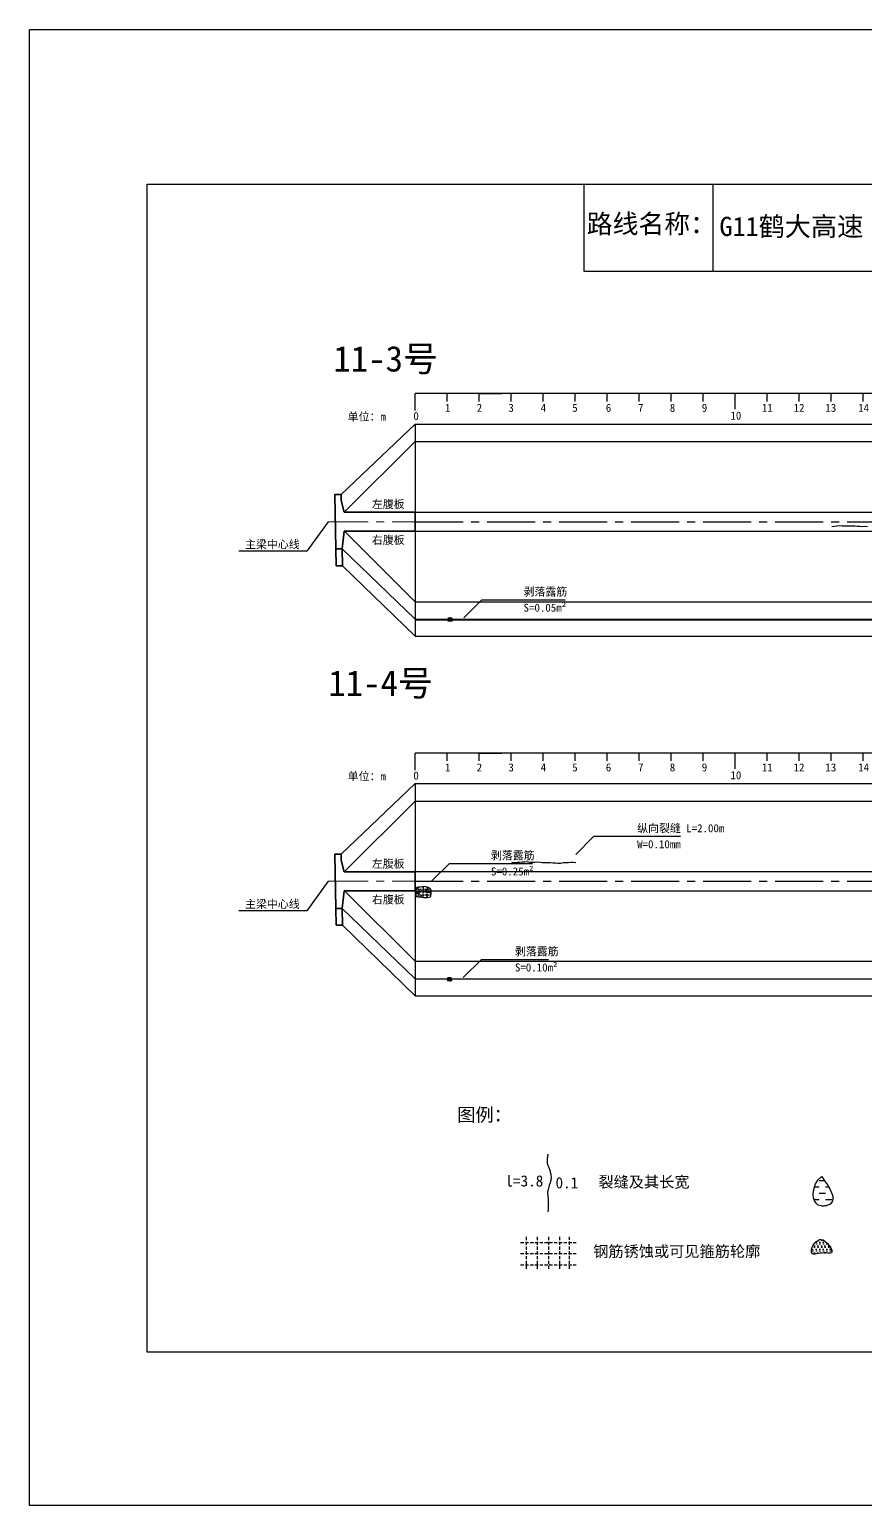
# Model space of a CAD drawing. Header units: millimetres. Extents: x -37 to 615, y -48 to 413.
# Drawn here: x -36.8 to 224.5, y -47.9 to 413.2 of the extents above; entities that cross this region are included whole.
import ezdxf

# ---------------------------------------------------------------- set-up
doc = ezdxf.new("R2010")
doc.units = ezdxf.units.MM
for name, pattern in [('CENTER', [2, 1.25, -0.25, 0.25, -0.25]), ('CENTER2', [1.125, 0.75, -0.125, 0.125, -0.125]), ('DASHED', [0.75, 0.5, -0.25])]:
    doc.linetypes.add(name, pattern=pattern)
for name, color, linetype in [('加固措施', 7, 'Continuous'), ('图层1', 7, 'Continuous'), ('病害', 5, 'Continuous'), ('轮廓', 3, 'Continuous')]:
    doc.layers.add(name, color=color, linetype=linetype)
doc.layers.add('虚线', color=7, linetype='Continuous', lineweight=30)
doc.styles.get("Standard").update_dxf_attribs({"font": ''})
doc.styles.add('汉字', font='')
doc.styles.get('Standard').set_extended_font_data('SimSun')
doc.styles.get('汉字').set_extended_font_data('SimSun')
pattern_1 = [(0, (-3997.7199, -288.9294), (0.55266586, 1.10533173), [0, -1.10533173])]
pattern_2 = [(0, (-6886.571, -700.7115), (0.55266586, 1.10533173), [0, -1.10533173])]
pattern_3 = [(0, (-3576.1421, -199.0757), (1.9895971, 1.9895971), [1.9895971, -1.9895971])]

# ---------------------------------------------------------------- blocks, each defined once
blk = doc.blocks.new('chi')
at = {"color": 0}
for p, q in [((1147.409, -3079.329), (1147.409, -3078.8)), ((1187.409, -3078.8), (1147.409, -3078.8)), ((1148.409, -3079.041), (1148.409, -3078.8)), ((1149.409, -3079.041), (1149.409, -3078.8)), ((1149.409, -3078.8), (1150.109, -3078.8)), ((1150.409, -3079.041), (1150.409, -3078.8)), ((1151.409, -3079.041), (1151.409, -3078.8)), ((1152.409, -3079.041), (1152.409, -3078.8)), ((1153.409, -3079.041), (1153.409, -3078.8)), ((1154.409, -3079.041), (1154.409, -3078.8)), ((1155.409, -3079.041), (1155.409, -3078.8)), ((1156.409, -3079.041), (1156.409, -3078.8)), ((1157.409, -3079.283), (1157.409, -3078.8)), ((1158.409, -3079.041), (1158.409, -3078.8)), ((1159.409, -3079.041), (1159.409, -3078.8)), ((1160.409, -3079.041), (1160.409, -3078.8)), ((1161.409, -3079.041), (1161.409, -3078.8)), ((1162.409, -3079.041), (1162.409, -3078.8)), ((1163.409, -3079.041), (1163.409, -3078.8)), ((1164.409, -3079.041), (1164.409, -3078.8)), ((1165.409, -3079.041), (1165.409, -3078.8)), ((1166.409, -3079.041), (1166.409, -3078.8)), ((1167.409, -3079.283), (1167.409, -3078.8)), ((1168.409, -3079.041), (1168.409, -3078.8)), ((1169.409, -3079.041), (1169.409, -3078.8)), ((1170.409, -3079.041), (1170.409, -3078.8)), ((1171.409, -3079.041), (1171.409, -3078.8)), ((1172.409, -3079.041), (1172.409, -3078.8)), ((1173.409, -3079.041), (1173.409, -3078.8)), ((1174.409, -3079.041), (1174.409, -3078.8)), ((1175.409, -3079.041), (1175.409, -3078.8)), ((1176.409, -3079.041), (1176.409, -3078.8)), ((1177.409, -3079.283), (1177.409, -3078.8)), ((1178.409, -3079.041), (1178.409, -3078.8)), ((1179.409, -3079.041), (1179.409, -3078.8)), ((1180.409, -3079.041), (1180.409, -3078.8)), ((1181.409, -3079.041), (1181.409, -3078.8)), ((1182.409, -3079.041), (1182.409, -3078.8)), ((1183.409, -3079.041), (1183.409, -3078.8)), ((1184.409, -3079.041), (1184.409, -3078.8)), ((1185.409, -3079.041), (1185.409, -3078.8)), ((1186.409, -3079.041), (1186.409, -3078.8)), ((1187.409, -3079.283), (1187.409, -3078.8))]:
    blk.add_line(p, q, dxfattribs=at)
for s, p in [('1', (1148.339, -3079.368)), ('2', (1149.328, -3079.368)), ('3', (1150.319, -3079.368)), ('4', (1151.329, -3079.368)), ('5', (1152.313, -3079.368)), ('6', (1153.363, -3079.368)), ('7', (1154.37, -3079.368)), ('8', (1155.363, -3079.368)), ('9', (1156.363, -3079.368)), ('11', (1158.242, -3079.368)), ('12', (1159.233, -3079.368)), ('13', (1160.227, -3079.368)), ('14', (1161.252, -3079.368)), ('15', (1162.233, -3079.368)), ('16', (1163.223, -3079.368)), ('17', (1164.224, -3079.368)), ('18', (1165.232, -3079.368)), ('19', (1166.238, -3079.368)), ('21', (1168.24, -3079.368)), ('22', (1169.264, -3079.368)), ('23', (1170.247, -3079.368)), ('24', (1171.24, -3079.368)), ('25', (1172.271, -3079.368)), ('26', (1173.258, -3079.368)), ('27', (1174.261, -3079.368)), ('28', (1175.236, -3079.368)), ('29', (1176.24, -3079.368)), ('31', (1178.261, -3079.368)), ('32', (1179.256, -3079.368)), ('33', (1180.243, -3079.368)), ('34', (1181.251, -3079.368)), ('35', (1182.269, -3079.368)), ('36', (1183.256, -3079.368)), ('37', (1184.269, -3079.368)), ('38', (1185.251, -3079.368)), ('39', (1186.242, -3079.368)), ('0', (1147.349, -3079.623)), ('10', (1157.259, -3079.613)), ('20', (1167.294, -3079.617)), ('30', (1177.262, -3079.613)), ('40', (1187.216, -3079.613))]:
    blk.add_text(s, height=0.25).set_placement(p)

msp = doc.modelspace()

# ---------------------------------------------------------------- hatches: boundary and pattern name
at = {"layer": '加固措施', "lineweight": -2}
h = msp.add_hatch(dxfattribs=at)
h.set_pattern_fill('DASH', color=256, scale=0.626645)
h.set_pattern_definition(pattern_3)
edge = h.paths.add_edge_path()
edge.add_spline(control_points=[(210.85, 54.88), (210.36, 54.45), (208.03, 52.39), (207.41, 44.9), (216.74, 46.23), (213.29, 51.3), (210.85, 54.88)], knot_values=[0, 0, 0, 0, 3.237042, 15.187225, 21.182779, 35.601669, 35.601669, 35.601669, 35.601669], degree=3, periodic=0)
h = msp.add_hatch(dxfattribs=at)
h.set_pattern_fill('DASH', color=256, scale=0.626645)
h.set_pattern_definition(pattern_3)
edge = h.paths.add_edge_path()
edge.add_spline(control_points=[(210.85, 54.88), (210.36, 54.45), (208.03, 52.39), (207.41, 44.9), (216.74, 46.23), (213.29, 51.3), (210.85, 54.88)], knot_values=[0, 0, 0, 0, 3.237042, 15.187225, 21.182779, 35.601669, 35.601669, 35.601669, 35.601669], degree=3, periodic=0)
h = msp.add_hatch(dxfattribs=at)
h.set_pattern_fill('DOTS', scale=0.696272)
h.set_pattern_definition(pattern_1)
edge = h.paths.add_edge_path()
edge.add_spline(control_points=[(210.19, 35.22), (209.15, 34.51), (207.68, 33.49), (207.52, 29.75), (211, 31.47), (215.72, 30.12), (212.21, 35.3), (210.31, 35.22), (210.19, 35.22)], knot_values=[0, 0, 0, 0, 5.205471, 7.397577, 12.944796, 16.169923, 23.88441, 24.400432, 24.400432, 24.400432, 24.400432], degree=3, periodic=0)
h = msp.add_hatch(dxfattribs=at)
h.set_pattern_fill('DOTS', scale=0.696272)
h.set_pattern_definition(pattern_1)
edge = h.paths.add_edge_path()
edge.add_spline(control_points=[(210.19, 35.22), (209.15, 34.51), (207.68, 33.49), (207.52, 29.75), (211, 31.47), (215.72, 30.12), (212.21, 35.3), (210.31, 35.22), (210.19, 35.22)], knot_values=[0, 0, 0, 0, 5.205471, 7.397577, 12.944796, 16.169923, 23.88441, 24.400432, 24.400432, 24.400432, 24.400432], degree=3, periodic=0)
at = {"layer": '病害', "lineweight": -2}
h = msp.add_hatch(dxfattribs=at)
h.set_pattern_fill('DOTS', color=4, scale=0.696272, style=0)
h.set_pattern_definition(pattern_2)
edge = h.paths.add_edge_path()
edge.add_spline(control_points=[(210.19, 35.22), (209.15, 34.51), (207.68, 33.49), (207.52, 29.75), (211, 31.47), (215.72, 30.12), (212.21, 35.3), (210.31, 35.22), (210.19, 35.22)], knot_values=[0, 0, 0, 0, 1.041094, 1.479515, 2.588959, 3.233985, 4.776882, 4.880086, 4.880086, 4.880086, 4.880086], degree=3, periodic=0)
h = msp.add_hatch(dxfattribs=at)
h.set_pattern_fill('DOTS', color=4, scale=0.696272, style=0)
h.set_pattern_definition(pattern_2)
edge = h.paths.add_edge_path()
edge.add_spline(control_points=[(210.19, 35.22), (209.15, 34.51), (207.68, 33.49), (207.52, 29.75), (211, 31.47), (215.72, 30.12), (212.21, 35.3), (210.31, 35.22), (210.19, 35.22)], knot_values=[0, 0, 0, 0, 1.041094, 1.479515, 2.588959, 3.233985, 4.776882, 4.880086, 4.880086, 4.880086, 4.880086], degree=3, periodic=0)

# ---------------------------------------------------------------- linework, layer by layer
at = {"color": 0, "linetype": 'ByBlock'}
for p, q in [((0, 364.85), (529.17, 364.85)), ((0, 0), (0, 364.85)), ((136.5, 364.85), (136.5, 337.72)), ((136.5, 337.72), (529.17, 337.72)), ((529.17, 0), (0, 0))]:
    msp.add_line(p, q, dxfattribs=at)
at = {"color": 0}
for p, q in [((60.65, 267.93), (83.82, 289.93)), ((83.82, 289.93), (83.82, 223.68)), ((83.82, 289.93), (483.82, 289.93)), ((61.57, 262.43), (83.82, 284.43)), ((56.57, 259.43), (49.96, 250.17)), ((83.82, 262.43), (483.82, 262.43)), ((61.64, 256.43), (83.82, 234.43)), ((83.82, 256.43), (483.82, 256.43)), ((49.96, 250.17), (28.63, 250.17)), ((60.99, 250.93), (83.82, 228.93)), ((61.09, 245.68), (83.82, 223.68)), ((83.82, 234.43), (483.82, 234.43)), ((83.82, 228.93), (483.82, 228.93)), ((83.82, 228.81), (483.82, 228.81)), ((83.82, 223.68), (483.82, 223.68)), ((60.65, 155.59), (83.82, 177.59)), ((83.82, 177.59), (83.82, 111.34)), ((83.82, 177.59), (483.82, 177.59)), ((61.57, 150.08), (83.82, 172.09)), ((83.82, 172.09), (483.82, 172.09)), ((83.82, 150.09), (483.82, 150.09)), ((56.57, 147.09), (49.96, 137.83)), ((61.64, 144.09), (83.82, 122.09)), ((83.82, 144.09), (483.82, 144.09)), ((60.99, 138.59), (83.82, 116.59)), ((49.96, 137.83), (28.63, 137.83)), ((61.09, 133.34), (83.82, 111.34)), ((83.82, 122.09), (483.82, 122.09)), ((83.82, 116.59), (483.82, 116.59)), ((83.82, 111.34), (483.82, 111.34))]:
    msp.add_line(p, q, dxfattribs=at)
msp.add_line((83.82, 284.43), (483.82, 284.43))
at = {"color": 1, "linetype": 'CENTER2', "ltscale": 20}
for p, q in [((83.82, 259.43), (483.82, 259.43)), ((83.82, 147.09), (483.82, 147.09))]:
    msp.add_line(p, q, dxfattribs=at)
at = {"color": 1, "linetype": 'DASHED'}
for p, q in [((94, 229.15), (95.43, 229.15)), ((94, 228.9), (95.43, 228.9)), ((94, 228.65), (95.43, 228.65)), ((94.36, 228.4), (94.36, 229.4)), ((94.72, 228.4), (94.72, 229.4)), ((95.08, 228.4), (95.08, 229.4)), ((83.8, 144.62), (88.8, 144.62)), ((83.8, 143.74), (88.8, 143.74)), ((85.05, 142), (85.05, 145.49)), ((86.3, 142), (86.3, 145.49)), ((87.55, 142), (87.55, 145.49)), ((83.8, 142.87), (88.8, 142.87)), ((93.8, 116.75), (95.23, 116.75)), ((93.8, 116.5), (95.23, 116.5)), ((93.8, 116.25), (95.23, 116.25)), ((94.16, 116), (94.16, 117)), ((94.52, 116), (94.52, 117)), ((94.88, 116), (94.88, 117))]:
    msp.add_line(p, q, dxfattribs=at)
at = {"color": 7}
for p, q in [((94, 228.81), (94.42, 228.8)), ((94.14, 229.29), (94.4, 229.07)), ((94.47, 228.44), (94.61, 228.62)), ((94.7, 229.37), (94.69, 229.07)), ((95.16, 229.29), (94.96, 229.03)), ((95.11, 228.4), (95, 228.62)), ((95.43, 228.78), (95.05, 228.84)), ((83.8, 143.41), (85.27, 143.39)), ((84.27, 145.11), (85.18, 144.32)), ((86.25, 145.39), (86.21, 144.32)), ((87.86, 145.11), (87.14, 144.18)), ((88.8, 143.32), (87.46, 143.53)), ((85.45, 142.14), (85.93, 142.78)), ((87.67, 142), (87.28, 142.78)), ((93.8, 116.41), (94.22, 116.4)), ((93.94, 116.89), (94.2, 116.67)), ((94.27, 116.04), (94.41, 116.22)), ((94.5, 116.97), (94.49, 116.67)), ((94.96, 116.89), (94.76, 116.63)), ((94.91, 116), (94.8, 116.22)), ((95.23, 116.38), (94.85, 116.44))]:
    msp.add_line(p, q, dxfattribs=at)
at = {"color": 1, "linetype": 'DASHED', "ltscale": 2}
for p, q in [((116.71, 34.25), (134.11, 34.25)), ((116.71, 34.25), (134.11, 34.25)), ((118.45, 35.99), (118.45, 25.55)), ((118.45, 35.99), (118.45, 25.55)), ((121.93, 35.99), (121.93, 25.55)), ((121.93, 35.99), (121.93, 25.55)), ((125.41, 35.99), (125.41, 25.55)), ((125.41, 35.99), (125.41, 25.55)), ((128.89, 35.99), (128.89, 25.55)), ((128.89, 35.99), (128.89, 25.55)), ((131.87, 36.02), (131.87, 25.57)), ((131.87, 36.02), (131.87, 25.57)), ((116.71, 30.77), (134.11, 30.77)), ((116.71, 30.77), (134.11, 30.77)), ((116.71, 27.29), (134.11, 27.29)), ((116.71, 27.29), (134.11, 27.29))]:
    msp.add_line(p, q, dxfattribs=at)
at = {"color": 3, "linetype": 'ByBlock'}
msp.add_lwpolyline([(-36.77, 413.19), (615.38, 413.19), (615.38, -47.93), (-36.77, -47.93)], close=True, dxfattribs=at)
at = {"color": 7}
for points in [[(214, 257.96), (214.8, 258), (215.6, 258.09), (216.4, 258.21), (217.2, 258.13), (218, 258.08), (218.8, 258.16), (219.6, 258.11), (220.4, 258.14), (221.2, 258.11), (222, 258.06), (222.8, 258), (223.6, 257.93), (224.4, 257.99), (225.2, 257.93)], [(99, 229.4), (104.66, 235.06), (130.66, 235.06)], [(94.81, 229.37), (94.6, 229.37), (94.38, 229.32), (94.14, 229.29), (94, 229.08), (94, 228.81), (94.03, 228.48), (94.19, 228.48), (94.76, 228.4), (95.11, 228.4), (95.33, 228.45), (95.41, 228.51), (95.43, 228.78), (95.43, 229.02), (95.33, 229.21), (95.16, 229.29), (95.03, 229.32), (94.81, 229.4)], [(134, 155.5), (139.66, 161.16), (166.66, 161.16)], [(88.8, 147), (94.46, 152.66), (120.46, 152.66)], [(114, 153.05), (114.8, 152.97), (115.6, 153.06), (116.4, 153.03), (117.2, 153.13), (118, 153.13), (118.8, 153.24), (119.6, 153.05), (120.4, 153.1), (121.2, 153.09), (122, 153.16), (122.8, 153.1), (123.6, 152.91), (124.4, 152.99), (125.2, 152.93), (126, 152.98), (126.8, 152.84), (127.6, 152.83), (128.4, 152.79), (129.2, 152.78), (130, 152.95), (130.8, 152.9), (131.6, 152.97), (132.4, 153.01), (133.2, 153.04), (134, 153)], [(86.63, 145.39), (85.88, 145.39), (85.12, 145.2), (84.27, 145.11), (83.8, 144.36), (83.8, 143.41), (83.89, 142.28), (84.46, 142.28), (86.44, 142), (87.67, 142), (88.42, 142.19), (88.71, 142.38), (88.8, 143.32), (88.8, 144.17), (88.42, 144.83), (87.86, 145.11), (87.38, 145.2), (86.63, 145.49)], [(98.8, 117), (104.46, 122.66), (125.46, 122.66)], [(94.61, 116.97), (94.4, 116.97), (94.18, 116.92), (93.94, 116.89), (93.8, 116.68), (93.8, 116.41), (93.83, 116.08), (93.99, 116.08), (94.56, 116), (94.91, 116), (95.13, 116.05), (95.21, 116.11), (95.23, 116.38), (95.23, 116.62), (95.13, 116.81), (94.96, 116.89), (94.83, 116.92), (94.61, 117)]]:
    msp.add_lwpolyline(points, dxfattribs=at)
at = {"lineweight": -2}
msp.add_open_spline([(210.19, 35.22), (209.15, 34.51), (207.68, 33.49), (207.52, 29.75), (211, 31.47), (215.72, 30.12), (212.21, 35.3), (210.31, 35.22), (210.19, 35.22)], degree=3, knots=[0, 0, 0, 0, 3.624423, 5.150725, 9.013098, 11.258664, 16.630045, 16.989336, 16.989336, 16.989336, 16.989336], dxfattribs=at)
msp.add_open_spline([(210.19, 35.22), (209.15, 34.51), (207.68, 33.49), (207.52, 29.75), (211, 31.47), (215.72, 30.12), (212.21, 35.3), (210.31, 35.22), (210.19, 35.22)], degree=3, knots=[0, 0, 0, 0, 3.624423, 5.150725, 9.013098, 11.258664, 16.630045, 16.989336, 16.989336, 16.989336, 16.989336], dxfattribs=at)
at = {"layer": '加固措施', "lineweight": -2}
msp.add_open_spline([(210.85, 54.88), (210.36, 54.45), (208.03, 52.39), (207.41, 44.9), (216.74, 46.23), (213.29, 51.3), (210.85, 54.88)], degree=3, knots=[0, 0, 0, 0, 2.028466, 9.51698, 13.274057, 22.309569, 22.309569, 22.309569, 22.309569], dxfattribs=at)
msp.add_open_spline([(210.85, 54.88), (210.36, 54.45), (208.03, 52.39), (207.41, 44.9), (216.74, 46.23), (213.29, 51.3), (210.85, 54.88)], degree=3, knots=[0, 0, 0, 0, 2.028466, 9.51698, 13.274057, 22.309569, 22.309569, 22.309569, 22.309569], dxfattribs=at)
at = {"layer": '图层1', "lineweight": -2}
msp.add_open_spline([(125.25, 61.82), (125.22, 61.61), (125.18, 61.39), (125.07, 60.75), (125.02, 60.35), (124.99, 59.78), (125, 59.6), (125.02, 59.31), (125.03, 59.21), (125.06, 59), (125.09, 58.89), (125.19, 58.51), (125.29, 58.21), (125.54, 57.57), (125.69, 57.22), (125.96, 56.46), (126.09, 56.04), (126.21, 55.34), (126.24, 55.06), (126.25, 54.51), (126.23, 54.25), (126.16, 53.74), (126.11, 53.5), (126, 53.03), (125.93, 52.81), (125.76, 52.25), (125.64, 51.93), (125.45, 51.33), (125.36, 51.04), (125.27, 50.66), (125.24, 50.54), (125.21, 50.32), (125.2, 50.23), (125.18, 50.03), (125.17, 49.92), (125.17, 49.54), (125.18, 49.25), (125.23, 48.62), (125.27, 48.29), (125.33, 47.7), (125.35, 47.46), (125.38, 47), (125.39, 46.78), (125.4, 46.36), (125.4, 46.16), (125.39, 45.54), (125.37, 45.14), (125.32, 44.45), (125.3, 44.15), (125.27, 43.85)], degree=3, knots=[0, 0, 0, 0, 0.93103, 0.93103, 2.904338, 2.904338, 3.933552, 3.933552, 4.598026, 4.598026, 5.2625, 5.2625, 6.799065, 6.799065, 8.335629, 8.335629, 9.872194, 9.872194, 10.744529, 10.744529, 11.616864, 11.616864, 12.4892, 12.4892, 13.361535, 13.361535, 14.755665, 14.755665, 16.149795, 16.149795, 16.835641, 16.835641, 17.410365, 17.410365, 17.98509, 17.98509, 19.45733, 19.45733, 20.929571, 20.929571, 21.910052, 21.910052, 22.722819, 22.722819, 23.535585, 23.535585, 25.161117, 25.161117, 26.428502, 26.428502, 26.428502, 26.428502], dxfattribs=at)
msp.add_open_spline([(125.25, 61.82), (125.22, 61.61), (125.18, 61.39), (125.07, 60.75), (125.02, 60.35), (124.99, 59.78), (125, 59.6), (125.02, 59.31), (125.03, 59.21), (125.06, 59), (125.09, 58.89), (125.19, 58.51), (125.29, 58.21), (125.54, 57.57), (125.69, 57.22), (125.96, 56.46), (126.09, 56.04), (126.21, 55.34), (126.24, 55.06), (126.25, 54.51), (126.23, 54.25), (126.16, 53.74), (126.11, 53.5), (126, 53.03), (125.93, 52.81), (125.76, 52.25), (125.64, 51.93), (125.45, 51.33), (125.36, 51.04), (125.27, 50.66), (125.24, 50.54), (125.21, 50.32), (125.2, 50.23), (125.18, 50.03), (125.17, 49.92), (125.17, 49.54), (125.18, 49.25), (125.23, 48.62), (125.27, 48.29), (125.33, 47.7), (125.35, 47.46), (125.38, 47), (125.39, 46.78), (125.4, 46.36), (125.4, 46.16), (125.39, 45.54), (125.37, 45.14), (125.32, 44.45), (125.3, 44.15), (125.27, 43.85)], degree=3, knots=[0, 0, 0, 0, 0.93103, 0.93103, 2.904338, 2.904338, 3.933552, 3.933552, 4.598026, 4.598026, 5.2625, 5.2625, 6.799065, 6.799065, 8.335629, 8.335629, 9.872194, 9.872194, 10.744529, 10.744529, 11.616864, 11.616864, 12.4892, 12.4892, 13.361535, 13.361535, 14.755665, 14.755665, 16.149795, 16.149795, 16.835641, 16.835641, 17.410365, 17.410365, 17.98509, 17.98509, 19.45733, 19.45733, 20.929571, 20.929571, 21.910052, 21.910052, 22.722819, 22.722819, 23.535585, 23.535585, 25.161117, 25.161117, 26.428502, 26.428502, 26.428502, 26.428502], dxfattribs=at)
at = {"layer": '病害', "color": 5}
for p, q in [((136.5, 364.85), (136.5, 337.72)), ((136.5, 337.72), (386.58, 337.72))]:
    msp.add_line(p, q, dxfattribs=at)
at = {"layer": '病害', "color": 0}
msp.add_line((176.83, 364.85), (176.83, 337.72), dxfattribs=at)
at = {"layer": '虚线', "linetype": 'CENTER', "lineweight": 18, "ltscale": 10}
for p, q in [((56.57, 259.43), (83.82, 259.43)), ((56.57, 147.09), (83.82, 147.09))]:
    msp.add_line(p, q, dxfattribs=at)
at = {"layer": '轮廓', "color": 5, "lineweight": 35}
for p, q in [((58.99, 250.93), (58.65, 267.93)), ((58.65, 267.93), (60.65, 267.93)), ((60.69, 266.05), (60.65, 267.93)), ((61.57, 262.43), (60.69, 266.05)), ((83.82, 262.43), (61.57, 262.43)), ((83.82, 256.43), (83.82, 262.43)), ((60.99, 250.93), (61.63, 256.43)), ((83.82, 256.43), (61.63, 256.43)), ((58.99, 250.93), (60.99, 250.93)), ((59.09, 245.68), (58.99, 250.93)), ((61.09, 245.68), (60.99, 250.93)), ((59.09, 245.68), (61.09, 245.68)), ((58.99, 138.59), (58.65, 155.59)), ((58.65, 155.59), (60.65, 155.59)), ((60.69, 153.71), (60.65, 155.59)), ((61.57, 150.08), (60.69, 153.71)), ((83.82, 150.08), (61.57, 150.08)), ((83.82, 144.08), (83.82, 150.08)), ((60.99, 138.59), (61.63, 144.09)), ((83.82, 144.09), (61.63, 144.09)), ((58.99, 138.59), (60.99, 138.59)), ((59.09, 133.34), (58.99, 138.59)), ((61.09, 133.34), (60.99, 138.59)), ((59.09, 133.34), (61.09, 133.34))]:
    msp.add_line(p, q, dxfattribs=at)

# ---------------------------------------------------------------- block references
at = {"color": 0, "xscale": 9.999999999994273, "yscale": 9.999999999994273, "zscale": 9.999999999994273}
for p in [(-11390.27, 31087.43), (-11390.27, 30975.09)]:
    msp.add_blockref('chi', p, dxfattribs=at)

# ---------------------------------------------------------------- texts
for s, p in [('单位：m', (62.7, 290.99)), ('左腹板', (70.24, 263.64)), ('主梁中心线', (30.63, 251.08)), ('右腹板', (70.24, 252.47)), ('单位：m', (62.7, 178.65)), ('左腹板', (70.24, 151.3)), ('右腹板', (70.24, 140.13)), ('主梁中心线', (30.63, 138.73))]:
    msp.add_text(s, height=2.5).set_placement(p)
at = {"color": 7}
for s, p in [('剥落露筋', (117.66, 236.31)), ('S=0.05m²', (117.66, 231.31)), ('纵向裂缝 L=2.00m', (153.16, 162.41)), ('剥落露筋', (107.46, 153.91)), ('W=0.10mm', (153.16, 157.41)), ('S=0.25m²', (107.46, 148.91)), ('剥落露筋', (114.96, 123.91)), ('S=0.10m²', (114.96, 118.91))]:
    msp.add_text(s, height=2.5, dxfattribs=at).set_placement(p)
at = {"linetype": 'ByBlock', "attachment_point": 1, "style": '汉字'}
for s, insert, char_height, width in [('{\\C0;G11鹤大高速}', (178.87, 354.68), 6, 62.8604), ('{\\C0;11-3号}', (58.2, 314.34), 8, 49.3496), ('{\\C0;11-4号}', (56.63, 213.01), 8, 49.3496)]:
    msp.add_mtext(s, dxfattribs=dict(at, insert=insert, char_height=char_height, width=width))
at = {"layer": '图层1', "style": '汉字'}
msp.add_text('路线名称：', height=5.918, dxfattribs=at).set_placement((137.42, 349.54))
at = {"layer": '图层1', "lineweight": -2, "attachment_point": 1}
for s, insert, char_height in [('图例：', (96.91, 76.23), 4.178), ('图例：', (96.91, 76.23), 4.178), ('l=3.8', (111.98, 55.21), 3.481), ('l=3.8', (111.98, 55.21), 3.481), ('裂缝及其长宽', (141.05, 54.88), 3.481), ('裂缝及其长宽', (141.05, 54.88), 3.481), ('0.1', (127.65, 54.63), 3.481), ('0.1', (127.65, 54.63), 3.481), ('钢筋锈蚀或可见箍筋轮廓', (139.42, 33.21), 3.4814), ('钢筋锈蚀或可见箍筋轮廓', (139.42, 33.21), 3.4814)]:
    msp.add_mtext(s, dxfattribs=dict(at, insert=insert, char_height=char_height))

doc.saveas('drawing.dxf')
